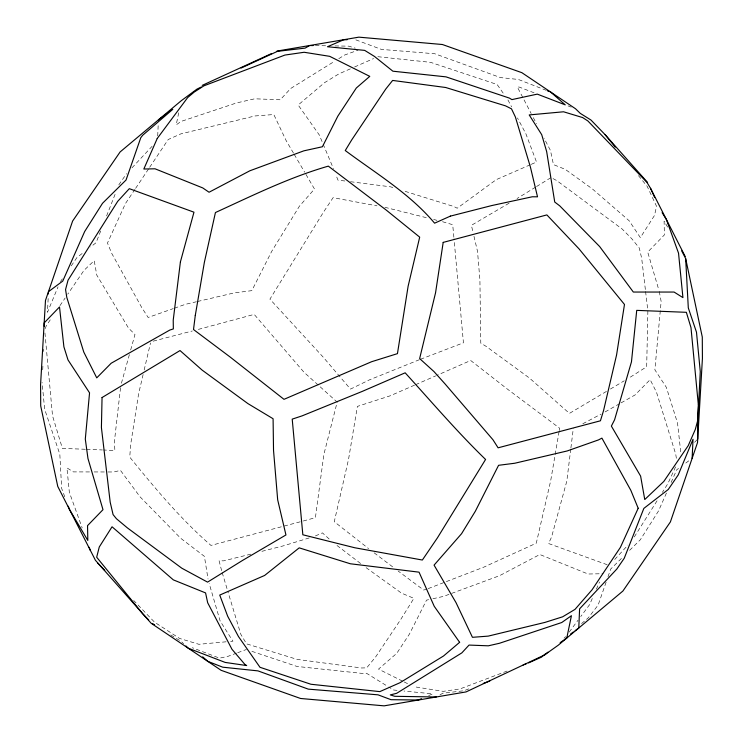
<?xml version="1.0" encoding="UTF-8"?>
<svg xmlns="http://www.w3.org/2000/svg" width="743" height="743" viewBox="0 0 743 743"><rect width="100%" height="100%" fill="white"/><g stroke="black" fill="none" stroke-linecap="round" stroke-linejoin="round"><path stroke-width="0.56" stroke-dasharray="3.71 2.79" d="M647.877 310.945L646.679 366.754L629.191 377.853M157.72 135.923L158.259 123.31M48.146 298.537L47.496 312.255L58.065 286.798M44.942 332.957L52.53 415.839L62.393 448.41L85.389 449.264M42.713 369.838L42.945 365.25M43.633 351.485L43.744 349.201M120.533 387.753L114.403 441.518L114.868 450.499L103.518 450.007M570.763 449.088L566.807 481.139L551.547 537.115L548.557 543.523L607.226 564.736M570.903 447.945L573.299 428.488M559.07 431.664L550.665 480.851L536.288 543.189L483.842 567.141L428.098 588.642M559.265 430.522L559.665 428.237L506.856 388.682L470.681 360.485L436.773 375.419M178.719 112.797L176.202 124.861L181.097 121.415L236.543 102.933L254.71 98.8L280.26 99.776L290.68 88.491L334.833 61.112M143.12 374.528L138.625 393.716L130.703 444.333L129.737 457.112C154.916 488.16 180.707 519.125 210.966 545.418L302.141 521.298M144.17 370.014L150.513 342.922M121.415 383.249L129.431 354.43M130.666 349.999L134.985 334.48L128.52 328.1L96.766 275.068L94.222 260.654L84.005 270.35L67.752 294.191M606.112 582.178L598.124 605.09L588.372 617.749L580.58 624.454M608.015 576.717L610.672 569.082L622.216 557.659M45.221 328.629L46.298 325.657L51.499 318.032M100.704 230.943L96.07 242.72L90.609 246.964M106.593 215.944L115.434 193.44M592.292 598.505L589.57 604.7L580.738 616.569M596.369 589.208L599.545 581.983M666.443 493.036L658.493 511.008L640.364 539.715L628.819 551.13M671.115 482.467L676.724 469.78L678.535 468.434M675.601 466.855L667.827 483.702L662.338 492.414M634.281 536.957L658.066 499.194M134.966 189.316L125.372 203.675L107.475 243.035L111.71 253.326L141.607 307.305L148.136 317.475L173.277 308.596M135.607 188.351L149.037 168.243M149.677 167.286L168.224 139.508L180.818 133.889L254.895 115.973L273.805 114.533L286.111 140.538L293.643 153.392M59.951 305.633L65.152 298.008M60.462 281.634L62.366 278.848M71.235 265.892L76.947 257.552L82.408 253.317M118.806 184.868L126.542 173.648M569.184 632.098L578.017 620.229M614.73 559.498L627.946 545.074M131.966 167.853L152.111 146.306M694.575 442.317L696.934 439.865M564.048 638.181L565.794 636.667M685.789 463.056L690.312 459.694M338.762 58.678L344.65 55.019L357.95 50.227M535.554 187.171L517.026 198.539M536.52 186.567L551.074 177.54M606.474 391.403L569.435 413.396L529.555 378.131L486.098 346.349L480.786 343.155L479.913 279.944L477.517 251.366L473.941 236.181M610.421 389.044L624.25 380.797M509.085 203.192L471.387 225.324L472.919 231.835M440.014 694.835L442.828 693.228L463.771 690.786L471.368 687.934M605.09 411.919L620.071 403.44M621.064 402.882L635.042 394.97L650.153 379.645L656.506 392.267L675.721 454.14L676.567 459.555M582.809 423.751L601.059 414.092M350.325 68.848L338.697 73.984L324.403 82.761L298.175 105.023L319.249 134.901L333.431 168.596M354.56 66.981L373.599 58.567M530.168 164.807L496.305 179.611L457.196 208.226L453.917 206.535L402.576 190.561M531.226 164.342L536.511 162.03L525.96 133.954L517.462 117.933M414.529 385.153L390.168 395.815L357.392 406.402L348.56 459.239L334.276 521.707L368.602 548.631M415.588 384.688L435.714 375.884M428.637 695.615L432.742 693.851L403.96 691.027M419.396 359.705L369.336 379.914L350.482 389.1L323.335 357.299L269.923 299.15L323.446 212.192L333.096 197.675L377.007 205.839M420.473 359.278L463.437 342.802L454.019 238.8M507.107 671.05L460.038 688.919L443.274 691.352L413.526 686.625M236.608 653.125L227.925 656.357L219.538 658.168L192.279 647.71M237.695 652.725L246.388 649.493M315.431 535.917L322.462 532.889L330.003 539.789M174.373 308.215L185.304 304.351L196.421 301.751M426.993 588.995L423.696 590.053L398.174 571.061M309.237 537.923L283.12 545.919L259.744 551.882M303.246 521.001L315.413 517.667L323.864 454.428L337.173 402.112L304.036 372.299L254.19 314.391L196.811 329.808M153.169 341.167L192.335 330.979M250.846 554.148L223.671 560.844L219.101 560.807L221.851 571.488M197.527 301.491L234.212 292.9L251.831 290.652L271.678 251.413L299.364 206.275L314.484 189.001L305.215 173.175M428.655 599.666L426.528 600.14L409.412 634.095L396.818 653.273L378.512 669.118L403.226 681.47M432.918 598.728L443.58 596.378L499.547 575.695L539.836 554.519L588.085 574.014L603.167 573.717M226.113 641.803L198.892 644.292L179.611 638.451L154.572 622.197L133.675 600.474M230.646 641.385L232.912 641.181L220.142 621.009L209.173 583.459M89.522 471.935L73.343 471.898L66.935 467.867L69.35 492.321L82.176 527.901M94.147 471.944L106.853 471.972M108.014 471.972L113.79 471.981L120.487 470.403L140.055 496.826L180.716 538.294L204.399 556.349L208.031 579.011M315.422 45.611L326.939 45.797M335 45.936L348.82 46.159L355.2 48.146M86.522 449.311L102.385 449.961M397.059 690.349L393.604 690.015L388.756 687.015M377.834 56.7L430.596 62.347L497.113 84.488L504.098 94.463M344.826 180.995L337.963 180.122L335.901 174.884M350.547 181.719L390.558 186.827L393.836 187.849M384.883 207.297L426.993 217.829M433.643 219.491L436.968 220.327M442.512 221.711L452.701 224.702L453.917 237.658M251.886 651.342L296.977 666.443L363.661 673.557L366.466 673.242L387.79 686.421M355.851 39.862L381.391 49.4L434.813 53.765L500.476 77.588L518.354 79.464L546.374 90.377M534.068 92.791L519.181 87.061L517.277 86.903L531.18 113.53M568.079 105.896L571.274 107.122M404.257 681.99L408.381 684.052M553.024 178.589L556.916 180.698L622.207 229.067L631.773 238.735L639.286 247.986L641.673 258.22L645.453 290.318M170.816 634.959L181.32 641.497L183.614 643.726M360.615 563.519L335.158 544.09M366.113 567.671L401.526 593.146L413.897 598.338L400.821 619.337L375.689 656.868L366.708 667.846L361.553 667.985L297.172 659.394L246.546 643.865L240.862 634.392L227.795 591.298M374.147 552.829L393.558 567.559M638.451 175.617L647.144 186.307L656.561 206.322L654.49 215.461L640.355 237.611L629.163 220.773L592.273 188.815L565.191 169.311L553.479 164.621L550.433 150.402L544.015 138.114M667.632 227.117L664.112 221.173L664.372 234.899L647.72 252.1L658.948 290.355M294.219 154.386L304.639 172.181M507.906 99.906L511.621 106.918M533.316 117.626L536.53 123.775M64.752 496.779L61.65 488.402L59.83 454.27L44.654 409.254L42.082 382.45M222.185 572.584L227.469 590.193M659.264 291.451L661.14 301.426L654.88 369.828L666.36 387.372L677.532 423.046L680.82 452.793M645.583 291.46L647.738 309.803"/><path stroke-width="1.11" d="M48.36 293.968L48.471 291.683L62.756 281.077L84.656 231.556L102.506 203.303L126.041 180.02L140.78 137.715L142.656 135.282L172.785 109.332L158.398 119.864M692.123 458.347L693.033 439.262L678.22 474.935L668.273 489.47L643.837 508.407L624.241 558.272L616.811 569.054L579.596 608.851L578.788 628.002L575.138 630.677M450.323 216.139L491.68 205.579L532.322 196.774L537.514 196.821L530.4 167.008L515.373 116.957L511.5 108.84L505.528 105.859L445.716 87.507L392.629 80.43L385.812 88.984L351.671 139.963L345.263 150.532C375.967 173.416 409.746 193.598 434.599 223.179L450.462 216.083M201.26 87.042L197.071 89.039L181.236 100.732L120.097 151.962L72.61 221.061L45.481 300.423L40.577 384.633L40.716 405.947L57.759 486.424L95.448 560.324L151.145 623.266L221.126 670.316L300.59 698.485L384.131 705.85L466.056 691.919L544.573 654.936L547.907 652.168M545.799 653.58L541.443 657.156L528.505 662.923M570.578 634.02L573.317 632.014M544.573 654.936L558.272 645.193L622.903 591.038L670.39 521.939L697.519 442.577L702.423 358.367L702.284 337.053L685.668 258.592L681.712 250.902M560.157 642.667L566.77 638.07L571.441 615.687L561.754 622.513L499.454 643.28L488.309 645.816L469.047 645.073L461.84 652.883L396.678 693.303L390.307 694.909L394.774 696.302L436.262 696.98M241.076 68.077L277.473 51.341L305.122 48.119L309.664 45.518L313.119 45.574M202.226 85.371L271.455 53.598M421.457 698.699L418.374 700.027L391.004 699.683L378.011 694.826L308.271 689.132L257.97 670.883L222.751 667.186L207.826 661.372L202.644 656.821M523.156 664.957L526.369 663.731M483.303 683.458L489.804 681.015M276.944 51.081L358.869 37.15L442.41 44.515L521.874 72.684L575.528 108.757L580.302 113.391L590.954 120.013L605.127 134.678L647.58 182.462M347.102 39.75L343.823 39.713L327.477 46.735L364.702 50.385L374.416 56.394L392.889 71.198L446.014 76.863L509.392 98.095L511.918 99.608L537.282 94.12L565.247 104.856L550.684 92.058M547.452 90.795L549.606 91.64M152.677 623.674L154.59 624.863M185.917 645.955L188.211 648.184L225.213 662.431L246.685 665.552L245.032 664.586L231.955 649.261L207.678 602.759L205.57 592.914L173.333 579.874L112.054 526.787L99.274 546.987L96.674 557.213L142.61 613.653L148.684 619.941M97.509 562.888L104.744 570.401M605.127 134.678L615.269 147.142M662.106 212.656L666.378 219.464L678.535 253.168L682.928 297.609L674.096 292.055L633.333 292.045L599.647 246.546L559.739 205.848L554.733 202.04L546.672 151.628L541.712 134.669L529.211 114.924L563.556 111.784L582.633 117.561L587.889 120.97L646.939 182.351L650.552 188.323L685.241 256.576M650.552 188.323L654.657 197.527M68.245 506.206L69.405 509.345L87.813 540.44L87.544 525.635L102.989 509.679L87.962 458.487L85.306 439.094L89.55 392.843L68.003 359.918L63.898 346.832L59.505 306.97L44.171 322.908L44.209 326.335M89.179 547.312L90.349 550.544M685.668 258.592L688.297 307.881L696.488 332.205L700.277 371.593L697.584 425.302L697.723 439.048M102.051 397.542L101.41 427.541L110.196 502.231L113.085 514.611L116.428 518.725L127.322 527.836L181.803 568.2L207.566 582.131L242.413 560.51L285.944 534.96L277.678 499.825L273.526 450.397L273.09 418.736L247.911 403.598L202.142 370.116L180.02 350.557L102.051 397.542M698.336 404.805L697.547 421.17L695.309 429.435L688.232 445.642L663.833 481.427L644.757 499.537L640.615 476.105L611.368 426.101L614.582 419.795L631.466 361.832L636.723 310.37L686.356 312.311L690.981 327.598L698.336 404.805M180.4 261.935L173.221 320.187L173.342 328.917L169.785 330.068L111.181 363.234L96.748 377.862L83.783 352.08L66.786 297.358L65.56 289.547L68.031 280.195L117.728 201.316L129.319 188.666L193.969 212.192L180.4 261.935M195.279 315.478L193.514 329.53L230.209 357.077L283.993 399.335L371.63 361.711L397.449 353.64L408.121 286.231L419.693 237.147L386.137 210L328.322 166.135C289.315 177.373 252.843 195.409 216.064 212.247L215.424 212.582L204.362 262.372L195.279 315.478M443.19 242.394L435.556 292.788L419.637 358.572L433.949 371.546L445.011 383.871L492.943 439.735L498.098 447.815L600.428 420.798L603.567 410.545L616.579 354.931L624.482 304.454L579.057 248.896L546.867 214.913L443.19 242.394M157.237 138.477L143.826 169.023L155.036 168.8L202.765 187.933L209.052 192.242L249.852 170.788L303.85 150.838L322.416 146.752L337.824 116.177L356.324 87.999L369.773 76.362L329.706 56.338L304.138 52.27L284.931 55.056L203.981 85.798L194.313 92.002L187.663 97.574L157.237 138.477M638.191 508.258L620.424 547.331L592.087 589.766L575.008 609.381L562.637 616.811L544.953 622.402L488.197 636.119L472.446 637.318L456.007 602.61L434.07 565.126L461.589 533.669L475.334 511.249L498.581 465.304L514.769 463.242L567.169 450.964L598.505 439.902L601.914 438.129L630.835 490.343L638.191 508.258M485.578 459.462L437.488 537.765L422.358 560.036L354.773 547.758L302.838 534.774L292.213 419.136L302.039 415.894L362.203 391.422L405.158 372.819C431.674 401.954 457.307 432.008 485.578 459.462M459.629 642.323L443.515 656.004L400.003 682.706L379.822 691.622L310.936 684.257L259.985 667.288L238.447 636.519L227.664 616.198L219.733 595.078L264.629 575.453L299.206 547.86L350.334 563.77L419.052 572.166L434.237 606.316L459.629 642.323"/></g></svg>
